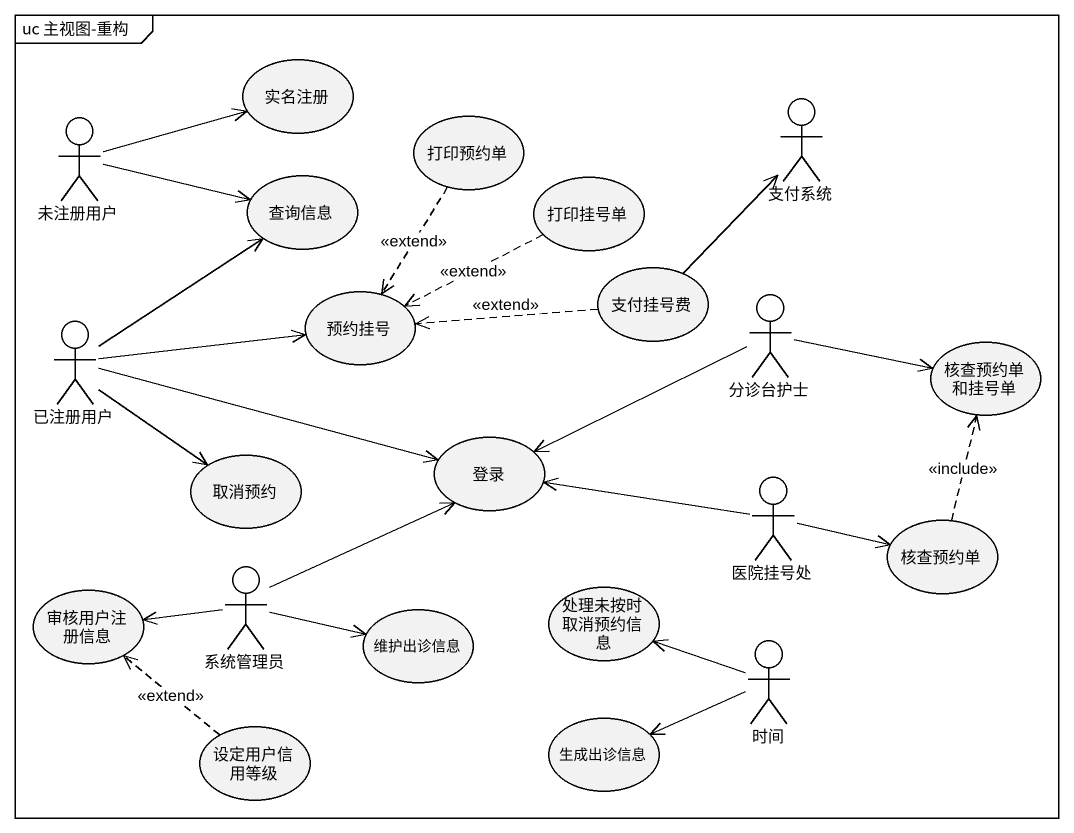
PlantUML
@startuml
mainframe uc 主视图-重构
usecase 实名注册
actor 未注册用户
usecase 打印预约单
actor 支付系统
usecase 查询信息
usecase 打印挂号单
usecase 支付挂号费
actor 已注册用户
usecase 预约挂号
actor 分诊台护士
usecase 核查预约单和挂号单
usecase 取消预约
usecase 登录
actor 医院挂号处
usecase 核查预约单
usecase 审核用户注册信息
actor 系统管理员
usecase 维护出诊信息
usecase 处理未按时取消预约信息
actor 时间
usecase 设定用户信用等级
usecase 生成出诊信息
未注册用户 -right-> 实名注册
未注册用户 -right-> 查询信息
打印预约单 ..> 预约挂号 : <<extend>>
打印挂号单 .left.> 预约挂号 : <<extend>>
支付挂号费 -up-> 支付系统
支付挂号费 .left.> 预约挂号 : <<extend>>
已注册用户 -up-> 查询信息
已注册用户 -right-> 预约挂号
已注册用户 --> 取消预约
已注册用户 -right-> 登录
分诊台护士 -right-> 核查预约单和挂号单
分诊台护士 -left-> 登录
医院挂号处 -left-> 登录
医院挂号处 -right-> 核查预约单
核查预约单 .up.> 核查预约单和挂号单 : <<include>>
系统管理员 -up-> 登录
系统管理员 -left-> 审核用户注册信息
系统管理员 -right-> 维护出诊信息
时间 -left-> 处理未按时取消预约信息
时间 -left-> 生成出诊信息
设定用户信用等级 .up.> 审核用户注册信息 : <<extend>>
@enduml
